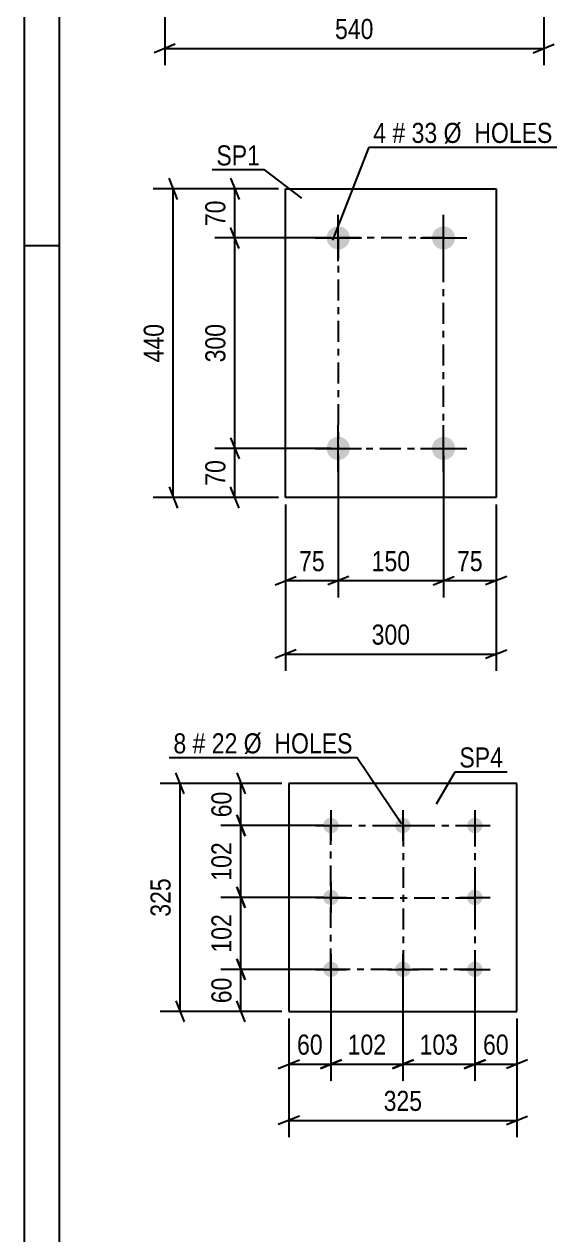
# Model space of a CAD drawing. Header units: millimetres. Extents: x 0 to 594, y 0 to 420.
# Drawn here: x 0 to 75.9, y 157.1 to 329.6 of the extents above; entities that cross this region are included whole.
import ezdxf

# ---------------------------------------------------------------- set-up
doc = ezdxf.new("R2010")
doc.units = ezdxf.units.MM
doc.linetypes.add('DXK_LINE_DOT3', pattern=[5.9187, 2.979, -0.9799, 0.9799, -0.9799])
doc.styles.add('Arial Narrow', font='ARIALN.TTF', dxfattribs={"height": 0.2})

# ---------------------------------------------------------------- blocks, each defined once
blk = doc.blocks.new('Unknown-389636845-1131 - 31973')
at = {"color": 5, "linetype": 'Continuous'}
for p, q in [((0, 420), (0, 0)), ((5, 415), (5, 5)), ((5, 298), (0, 298))]:
    blk.add_line(p, q, dxfattribs=at)
blk = doc.blocks.new('Part-389636845-5572 - 5566')
at = {"color": 2, "linetype": 'Continuous'}
for p, q in [((37.24, 262.15), (37.24, 306.15)), ((37.24, 306.15), (67.24, 306.15)), ((67.24, 306.15), (67.24, 262.15)), ((67.24, 262.15), (37.24, 262.15))]:
    blk.add_line(p, q, dxfattribs=at)
blk = doc.blocks.new('Bolt-389636845-5633 - 5566')
at = {"linetype": 'Continuous'}
for points in [[(44.74, 300.8, -1), (44.74, 297.5, -1)], [(59.74, 300.8, -1), (59.74, 297.5, -1)], [(44.74, 270.8, -1), (44.74, 267.5, -1)], [(59.74, 270.8, -1), (59.74, 267.5, -1)]]:
    blk.add_hatch(color=1, dxfattribs=at).paths.add_polyline_path(points)
at = {"color": 1, "linetype": 'Continuous'}
for p, q in [((44.74, 295.85), (44.74, 302.45)), ((59.74, 295.85), (59.74, 302.45)), ((41.44, 299.15), (48.04, 299.15)), ((56.44, 299.15), (63.04, 299.15)), ((44.74, 265.85), (44.74, 272.45)), ((59.74, 265.85), (59.74, 272.45)), ((41.44, 269.15), (48.04, 269.15)), ((56.44, 269.15), (63.04, 269.15))]:
    blk.add_line(p, q, dxfattribs=at)
blk = doc.blocks.new('Part-389636845-6085 - 6079')
at = {"color": 2, "linetype": 'Continuous'}
for p, q in [((37.7, 221.4), (37.7, 188.9)), ((70.2, 221.4), (37.7, 221.4)), ((70.2, 188.9), (70.2, 221.4)), ((37.7, 188.9), (70.2, 188.9))]:
    blk.add_line(p, q, dxfattribs=at)
blk = doc.blocks.new('Bolt-389636845-6118 - 6079')
at = {"linetype": 'Continuous'}
for points in [[(43.7, 216.5, -1), (43.7, 214.3, -1)], [(53.95, 216.5, -1), (53.95, 214.3, -1)], [(64.2, 216.5, -1), (64.2, 214.3, -1)], [(43.7, 206.25, -1), (43.7, 204.05, -1)], [(64.2, 206.25, -1), (64.2, 204.05, -1)], [(43.7, 196, -1), (43.7, 193.8, -1)], [(53.95, 196, -1), (53.95, 193.8, -1)], [(64.2, 196, -1), (64.2, 193.8, -1)]]:
    blk.add_hatch(color=1, dxfattribs=at).paths.add_polyline_path(points)
at = {"color": 1, "linetype": 'Continuous'}
for p, q in [((43.7, 217.6), (43.7, 213.2)), ((53.95, 217.6), (53.95, 213.2)), ((64.2, 217.6), (64.2, 213.2)), ((41.5, 215.4), (45.9, 215.4)), ((51.75, 215.4), (56.15, 215.4)), ((62, 215.4), (66.4, 215.4)), ((43.7, 207.35), (43.7, 202.95)), ((64.2, 207.35), (64.2, 202.95)), ((41.5, 205.15), (45.9, 205.15)), ((62, 205.15), (66.4, 205.15)), ((43.7, 197.1), (43.7, 192.7)), ((53.95, 197.1), (53.95, 192.7)), ((64.2, 197.1), (64.2, 192.7)), ((41.5, 194.9), (45.9, 194.9)), ((51.75, 194.9), (56.15, 194.9)), ((62, 194.9), (66.4, 194.9))]:
    blk.add_line(p, q, dxfattribs=at)
blk = doc.blocks.new('Rectangle-389636845-5718 - 5566')
at = {"color": 1, "linetype": 'DXK_LINE_DOT3'}
blk.add_lwpolyline([(44.74, 269.15), (59.74, 269.15), (59.74, 299.15), (44.74, 299.15), (44.74, 269.15)], close=True, dxfattribs=at)
blk = doc.blocks.new('Rectangle-389636845-6205 - 6079')
at = {"color": 1, "linetype": 'DXK_LINE_DOT3'}
blk.add_lwpolyline([(43.7, 215.4), (64.2, 215.4), (64.2, 194.9), (43.7, 194.9), (43.7, 215.4)], close=True, dxfattribs=at)
blk = doc.blocks.new('Line-389636845-6198 - 6079')
at = {"color": 1, "linetype": 'DXK_LINE_DOT3'}
blk.add_line((54, 215.4), (54, 194.9), dxfattribs=at)
blk = doc.blocks.new('Line-389636845-6191 - 6079')
at = {"color": 1, "linetype": 'DXK_LINE_DOT3'}
blk.add_line((43.7, 205.1), (64.2, 205.1), dxfattribs=at)
blk = doc.blocks.new('StraightDimension-389636845-5645 - 5566')
at = {"color": 7, "linetype": 'Continuous'}
for p, q in [((30.61, 297.65), (29.41, 300.65)), ((43.74, 299.15), (27.16, 299.15)), ((30.01, 269.15), (30.01, 299.15)), ((29.41, 270.65), (30.61, 267.65)), ((43.74, 269.15), (27.16, 269.15))]:
    blk.add_line(p, q, dxfattribs=at)
at = {"color": 0}
blk.add_wipeout([(29.26, 287.5), (25.06, 287.5), (25.06, 280.81), (29.26, 280.81)], dxfattribs=at)
at = {"color": 3, "style": 'Arial Narrow'}
blk.add_text('300', height=2.863, rotation=90.0002, dxfattribs=at).set_placement((28.66, 281.41))
blk = doc.blocks.new('StraightDimension-389636845-5697 - 5566')
at = {"color": 7, "linetype": 'Continuous'}
for p, q in [((59.74, 268.15), (59.74, 247.9)), ((67.24, 261.15), (67.24, 247.9)), ((58.24, 249.7), (61.24, 250.9)), ((59.74, 250.3), (67.24, 250.3)), ((68.74, 250.9), (65.74, 249.7))]:
    blk.add_line(p, q, dxfattribs=at)
at = {"color": 0}
blk.add_wipeout([(65.92, 251.05), (65.92, 255.25), (61.06, 255.25), (61.06, 251.05)], dxfattribs=at)
at = {"color": 3, "style": 'Arial Narrow'}
blk.add_text('75', height=2.863, dxfattribs=at).set_placement((61.66, 251.65))
blk = doc.blocks.new('StraightDimension-389636845-5635 - 5566')
at = {"color": 7, "linetype": 'Continuous'}
for p, q in [((29.41, 307.65), (30.61, 304.65)), ((36.24, 306.15), (27.16, 306.15)), ((30.01, 299.15), (30.01, 306.15)), ((30.61, 297.65), (29.41, 300.65)), ((43.74, 299.15), (27.16, 299.15))]:
    blk.add_line(p, q, dxfattribs=at)
at = {"color": 0}
blk.add_wipeout([(29.26, 305.08), (25.06, 305.08), (25.06, 300.23), (29.26, 300.23)], dxfattribs=at)
at = {"color": 3, "style": 'Arial Narrow'}
blk.add_text('70', height=2.863, rotation=90.0002, dxfattribs=at).set_placement((28.66, 300.83))
blk = doc.blocks.new('StraightDimension-389636845-5655 - 5566')
at = {"color": 7, "linetype": 'Continuous'}
for p, q in [((29.41, 270.65), (30.61, 267.65)), ((43.74, 269.15), (27.16, 269.15)), ((30.01, 262.15), (30.01, 269.15)), ((30.61, 260.65), (29.41, 263.65)), ((36.24, 262.15), (27.16, 262.15))]:
    blk.add_line(p, q, dxfattribs=at)
at = {"color": 0}
blk.add_wipeout([(29.26, 268.08), (25.06, 268.08), (25.06, 263.23), (29.26, 263.23)], dxfattribs=at)
at = {"color": 3, "style": 'Arial Narrow'}
blk.add_text('70', height=2.863, rotation=90.0002, dxfattribs=at).set_placement((28.66, 263.83))
blk = doc.blocks.new('StraightDimension-389636845-5666 - 5566')
at = {"color": 7, "linetype": 'Continuous'}
for p, q in [((21.84, 304.65), (20.64, 307.65)), ((36.24, 306.15), (18.39, 306.15)), ((21.24, 262.15), (21.24, 306.15)), ((20.64, 263.65), (21.84, 260.65)), ((36.24, 262.15), (18.39, 262.15))]:
    blk.add_line(p, q, dxfattribs=at)
at = {"color": 0}
blk.add_wipeout([(20.49, 287.5), (16.29, 287.5), (16.29, 280.81), (20.49, 280.81)], dxfattribs=at)
at = {"color": 3, "style": 'Arial Narrow'}
blk.add_text('440', height=2.863, rotation=90.0002, dxfattribs=at).set_placement((19.89, 281.41))
blk = doc.blocks.new('StraightDimension-389636845-5677 - 5566')
at = {"color": 7, "linetype": 'Continuous'}
for p, q in [((44.74, 268.15), (44.74, 247.9)), ((37.24, 261.15), (37.24, 247.9)), ((35.74, 249.7), (38.74, 250.9)), ((37.24, 250.3), (44.74, 250.3)), ((46.24, 250.9), (43.24, 249.7))]:
    blk.add_line(p, q, dxfattribs=at)
at = {"color": 0}
blk.add_wipeout([(43.42, 251.05), (43.42, 255.25), (38.56, 255.25), (38.56, 251.05)], dxfattribs=at)
at = {"color": 3, "style": 'Arial Narrow'}
blk.add_text('75', height=2.863, dxfattribs=at).set_placement((39.16, 251.65))
blk = doc.blocks.new('StraightDimension-389636845-5687 - 5566')
at = {"color": 7, "linetype": 'Continuous'}
for p, q in [((44.74, 268.15), (44.74, 247.9)), ((59.74, 268.15), (59.74, 247.9)), ((46.24, 250.9), (43.24, 249.7)), ((44.74, 250.3), (59.74, 250.3)), ((58.24, 249.7), (61.24, 250.9))]:
    blk.add_line(p, q, dxfattribs=at)
at = {"color": 0}
blk.add_wipeout([(55.58, 251.05), (55.58, 255.25), (48.9, 255.25), (48.9, 251.05)], dxfattribs=at)
at = {"color": 3, "style": 'Arial Narrow'}
blk.add_text('150', height=2.863, dxfattribs=at).set_placement((49.5, 251.65))
blk = doc.blocks.new('StraightDimension-389636845-5708 - 5566')
at = {"color": 7, "linetype": 'Continuous'}
for p, q in [((37.24, 261.15), (37.24, 237.43)), ((67.24, 261.15), (67.24, 237.43)), ((38.74, 240.43), (35.74, 239.23)), ((65.74, 239.23), (68.74, 240.43)), ((37.24, 239.83), (67.24, 239.83))]:
    blk.add_line(p, q, dxfattribs=at)
at = {"color": 0}
blk.add_wipeout([(55.58, 240.58), (55.58, 244.78), (48.9, 244.78), (48.9, 240.58)], dxfattribs=at)
at = {"color": 3, "style": 'Arial Narrow'}
blk.add_text('300', height=2.863, dxfattribs=at).set_placement((49.5, 241.18))
blk = doc.blocks.new('StraightDimension-389636845-5836 - 5732')
at = {"color": 7, "linetype": 'Continuous'}
for p, q in [((20.02, 341.13), (20.02, 323.75)), ((74.02, 341.13), (74.02, 323.75)), ((21.52, 326.75), (18.52, 325.55)), ((20.02, 326.15), (74.02, 326.15)), ((72.52, 325.55), (75.52, 326.75))]:
    blk.add_line(p, q, dxfattribs=at)
at = {"color": 0}
blk.add_wipeout([(50.36, 326.9), (50.36, 331.1), (43.68, 331.1), (43.68, 326.9)], dxfattribs=at)
at = {"color": 3, "style": 'Arial Narrow'}
blk.add_text('540', height=2.863, dxfattribs=at).set_placement((44.28, 327.5))
blk = doc.blocks.new('StraightDimension-389636845-26068 - 6079')
at = {"color": 7, "linetype": 'Continuous'}
for p, q in [((43.7, 193.9), (43.7, 178.99)), ((37.7, 187.9), (37.7, 178.99)), ((36.2, 180.79), (39.2, 181.99)), ((37.7, 181.39), (43.7, 181.39)), ((45.2, 181.99), (42.2, 180.79))]:
    blk.add_line(p, q, dxfattribs=at)
at = {"color": 0}
blk.add_wipeout([(43.13, 182.14), (43.13, 186.34), (38.27, 186.34), (38.27, 182.14)], dxfattribs=at)
at = {"color": 3, "style": 'Arial Narrow'}
blk.add_text('60', height=2.863, dxfattribs=at).set_placement((38.87, 182.74))
blk = doc.blocks.new('StraightDimension-389636845-26066 - 6079')
at = {"color": 7, "linetype": 'Continuous'}
for p, q in [((53.95, 193.9), (53.95, 178.99)), ((64.2, 193.9), (64.2, 178.99)), ((52.45, 180.79), (55.45, 181.99)), ((53.95, 181.39), (64.2, 181.39)), ((65.7, 181.99), (62.7, 180.79))]:
    blk.add_line(p, q, dxfattribs=at)
at = {"color": 0}
blk.add_wipeout([(62.42, 182.14), (62.42, 186.34), (55.73, 186.34), (55.73, 182.14)], dxfattribs=at)
at = {"color": 3, "style": 'Arial Narrow'}
blk.add_text('103', height=2.863, dxfattribs=at).set_placement((56.33, 182.74))
blk = doc.blocks.new('StraightDimension-389636845-26029 - 6079')
at = {"color": 7, "linetype": 'Continuous'}
for p, q in [((22.8, 219.9), (21.6, 222.9)), ((36.7, 221.4), (19.35, 221.4)), ((22.2, 188.9), (22.2, 221.4)), ((21.6, 190.4), (22.8, 187.4)), ((36.7, 188.9), (19.35, 188.9))]:
    blk.add_line(p, q, dxfattribs=at)
at = {"color": 0}
blk.add_wipeout([(21.45, 208.49), (17.25, 208.49), (17.25, 201.8), (21.45, 201.8)], dxfattribs=at)
at = {"color": 3, "style": 'Arial Narrow'}
blk.add_text('325', height=2.863, rotation=90.0002, dxfattribs=at).set_placement((20.85, 202.4))
blk = doc.blocks.new('StraightDimension-389636845-26040 - 6079')
at = {"color": 7, "linetype": 'Continuous'}
for p, q in [((30.28, 222.9), (31.48, 219.9)), ((36.7, 221.4), (28.03, 221.4)), ((30.88, 215.4), (30.88, 221.4)), ((31.48, 213.9), (30.28, 216.9)), ((42.7, 215.4), (28.03, 215.4))]:
    blk.add_line(p, q, dxfattribs=at)
at = {"color": 0}
blk.add_wipeout([(30.13, 220.82), (25.93, 220.82), (25.93, 215.97), (30.13, 215.97)], dxfattribs=at)
at = {"color": 3, "style": 'Arial Narrow'}
blk.add_text('60', height=2.863, rotation=90.0002, dxfattribs=at).set_placement((29.53, 216.57))
blk = doc.blocks.new('StraightDimension-389636845-26041 - 6079')
at = {"color": 7, "linetype": 'Continuous'}
for p, q in [((30.28, 216.9), (31.48, 213.9)), ((42.7, 215.4), (28.03, 215.4)), ((30.88, 205.15), (30.88, 215.4)), ((31.48, 203.65), (30.28, 206.65)), ((42.7, 205.15), (28.03, 205.15))]:
    blk.add_line(p, q, dxfattribs=at)
at = {"color": 0}
blk.add_wipeout([(30.13, 213.61), (25.93, 213.61), (25.93, 206.93), (30.13, 206.93)], dxfattribs=at)
at = {"color": 3, "style": 'Arial Narrow'}
blk.add_text('102', height=2.863, rotation=90.0002, dxfattribs=at).set_placement((29.53, 207.53))
blk = doc.blocks.new('StraightDimension-389636845-26042 - 6079')
at = {"color": 7, "linetype": 'Continuous'}
for p, q in [((30.28, 206.65), (31.48, 203.65)), ((42.7, 205.15), (28.03, 205.15)), ((30.88, 194.9), (30.88, 205.15)), ((31.48, 193.4), (30.28, 196.4)), ((42.7, 194.9), (28.03, 194.9))]:
    blk.add_line(p, q, dxfattribs=at)
at = {"color": 0}
blk.add_wipeout([(30.13, 203.36), (25.93, 203.36), (25.93, 196.68), (30.13, 196.68)], dxfattribs=at)
at = {"color": 3, "style": 'Arial Narrow'}
blk.add_text('102', height=2.863, rotation=90.0002, dxfattribs=at).set_placement((29.53, 197.28))
blk = doc.blocks.new('StraightDimension-389636845-26043 - 6079')
at = {"color": 7, "linetype": 'Continuous'}
for p, q in [((30.28, 196.4), (31.48, 193.4)), ((42.7, 194.9), (28.03, 194.9)), ((30.88, 188.9), (30.88, 194.9)), ((31.48, 187.4), (30.28, 190.4)), ((36.7, 188.9), (28.03, 188.9))]:
    blk.add_line(p, q, dxfattribs=at)
at = {"color": 0}
blk.add_wipeout([(30.13, 194.32), (25.93, 194.32), (25.93, 189.47), (30.13, 189.47)], dxfattribs=at)
at = {"color": 3, "style": 'Arial Narrow'}
blk.add_text('60', height=2.863, rotation=90.0002, dxfattribs=at).set_placement((29.53, 190.07))
blk = doc.blocks.new('StraightDimension-389636845-26065 - 6079')
at = {"color": 7, "linetype": 'Continuous'}
for p, q in [((64.2, 193.9), (64.2, 178.99)), ((70.2, 187.9), (70.2, 178.99)), ((62.7, 180.79), (65.7, 181.99)), ((64.2, 181.39), (70.2, 181.39)), ((71.7, 181.99), (68.7, 180.79))]:
    blk.add_line(p, q, dxfattribs=at)
at = {"color": 0}
blk.add_wipeout([(69.63, 182.14), (69.63, 186.34), (64.77, 186.34), (64.77, 182.14)], dxfattribs=at)
at = {"color": 3, "style": 'Arial Narrow'}
blk.add_text('60', height=2.863, dxfattribs=at).set_placement((65.37, 182.74))
blk = doc.blocks.new('StraightDimension-389636845-26067 - 6079')
at = {"color": 7, "linetype": 'Continuous'}
for p, q in [((43.7, 193.9), (43.7, 178.99)), ((53.95, 193.9), (53.95, 178.99)), ((42.2, 180.79), (45.2, 181.99)), ((43.7, 181.39), (53.95, 181.39)), ((55.45, 181.99), (52.45, 180.79))]:
    blk.add_line(p, q, dxfattribs=at)
at = {"color": 0}
blk.add_wipeout([(52.17, 182.14), (52.17, 186.34), (45.48, 186.34), (45.48, 182.14)], dxfattribs=at)
at = {"color": 3, "style": 'Arial Narrow'}
blk.add_text('102', height=2.863, dxfattribs=at).set_placement((46.08, 182.74))
blk = doc.blocks.new('StraightDimension-389636845-26090 - 6079')
at = {"color": 7, "linetype": 'Continuous'}
for p, q in [((37.7, 187.9), (37.7, 170.97)), ((70.2, 187.9), (70.2, 170.97)), ((39.2, 173.97), (36.2, 172.77)), ((37.7, 173.37), (70.2, 173.37)), ((68.7, 172.77), (71.7, 173.97))]:
    blk.add_line(p, q, dxfattribs=at)
at = {"color": 0}
blk.add_wipeout([(57.29, 174.12), (57.29, 178.32), (50.61, 178.32), (50.61, 174.12)], dxfattribs=at)
at = {"color": 3, "style": 'Arial Narrow'}
blk.add_text('325', height=2.863, dxfattribs=at).set_placement((51.21, 174.72))
blk = doc.blocks.new('Mark-389636845-5568 - 5566')
at = {"color": 0}
blk.add_wipeout([(33.59, 309.48), (33.59, 312.48), (27.38, 312.48), (27.38, 309.48)], dxfattribs=at)
blk.add_wipeout([(33.59, 309.48), (33.59, 312.48), (27.38, 312.48), (27.38, 309.48)], dxfattribs=at)
at = {"color": 30, "linetype": 'Continuous'}
for p in [(26.78, 308.88), (39.57, 304.82)]:
    blk.add_line(p, (34.19, 308.88), dxfattribs=at)
at = {"color": 3, "style": 'Arial Narrow'}
blk.add_text('SP1', height=2.863, dxfattribs=at).set_placement((27.38, 309.48))
blk = doc.blocks.new('Mark-389636845-5629 - 5566')
at = {"color": 0}
for points in [[(51.56, 312.69), (51.56, 315.69), (49.73, 315.69), (49.73, 312.69)], [(54.29, 312.69), (54.29, 315.69), (52.46, 315.69), (52.46, 312.69)], [(58.85, 312.69), (58.85, 315.69), (55.19, 315.69), (55.19, 312.69)], [(75.27, 312.69), (75.27, 315.69), (59.75, 315.69), (59.75, 312.69)]]:
    blk.add_wipeout(points, dxfattribs=at)
for points in [[(51.56, 312.69), (51.56, 315.69), (49.73, 315.69), (49.73, 312.69)], [(54.29, 312.69), (54.29, 315.69), (52.46, 315.69), (52.46, 312.69)], [(58.85, 312.69), (58.85, 315.69), (55.19, 315.69), (55.19, 312.69)], [(75.27, 312.69), (75.27, 315.69), (59.75, 315.69), (59.75, 312.69)]]:
    blk.add_wipeout(points, dxfattribs=at)
at = {"color": 7, "linetype": 'Continuous'}
for p, q in [((43.99, 298.83), (49.13, 312.09)), ((49.13, 312.09), (75.87, 312.09))]:
    blk.add_line(p, q, dxfattribs=at)
at = {"color": 3, "style": 'Arial Narrow'}
for s, height, p in [('4', 2.86, (49.73, 312.69)), ('#', 2.86, (52.46, 312.69)), ('33', 2.863, (55.19, 312.69)), ('Ø  HOLES', 2.863, (59.75, 312.69))]:
    blk.add_text(s, height=height, dxfattribs=at).set_placement(p)
blk = doc.blocks.new('Mark-389636845-6114 - 6079')
at = {"color": 0}
for points in [[(23.09, 225.68), (23.09, 228.68), (21.26, 228.68), (21.26, 225.68)], [(25.82, 225.68), (25.82, 228.68), (23.99, 228.68), (23.99, 225.68)], [(30.37, 225.68), (30.37, 228.68), (26.72, 228.68), (26.72, 225.68)], [(46.8, 225.68), (46.8, 228.68), (31.27, 228.68), (31.27, 225.68)]]:
    blk.add_wipeout(points, dxfattribs=at)
for points in [[(23.09, 225.68), (23.09, 228.68), (21.26, 228.68), (21.26, 225.68)], [(25.82, 225.68), (25.82, 228.68), (23.99, 228.68), (23.99, 225.68)], [(30.37, 225.68), (30.37, 228.68), (26.72, 228.68), (26.72, 225.68)], [(46.8, 225.68), (46.8, 228.68), (31.27, 228.68), (31.27, 225.68)]]:
    blk.add_wipeout(points, dxfattribs=at)
at = {"color": 7, "linetype": 'Continuous'}
for p in [(20.66, 225.08), (53.77, 215.65)]:
    blk.add_line(p, (47.4, 225.08), dxfattribs=at)
at = {"color": 3, "style": 'Arial Narrow'}
for s, height, p in [('8', 2.86, (21.26, 225.68)), ('#', 2.86, (23.99, 225.68)), ('22', 2.863, (26.72, 225.68)), ('Ø  HOLES', 2.863, (31.27, 225.68))]:
    blk.add_text(s, height=height, dxfattribs=at).set_placement(p)
blk = doc.blocks.new('Mark-389636845-6081 - 6079')
at = {"color": 0}
blk.add_wipeout([(68.21, 223.67), (68.21, 226.67), (62, 226.67), (62, 223.67)], dxfattribs=at)
blk.add_wipeout([(68.21, 223.67), (68.21, 226.67), (62, 226.67), (62, 223.67)], dxfattribs=at)
at = {"color": 30, "linetype": 'Continuous'}
for p, q in [((58.75, 218.48), (61.4, 223.07)), ((61.4, 223.07), (68.81, 223.07))]:
    blk.add_line(p, q, dxfattribs=at)
at = {"color": 3, "style": 'Arial Narrow'}
blk.add_text('SP4', height=2.863, dxfattribs=at).set_placement((62, 223.67))

msp = doc.modelspace()

# ---------------------------------------------------------------- block references
for name in ['Unknown-389636845-1131 - 31973', 'Part-389636845-5572 - 5566', 'Bolt-389636845-5633 - 5566', 'Rectangle-389636845-5718 - 5566', 'Part-389636845-6085 - 6079', 'Bolt-389636845-6118 - 6079', 'Rectangle-389636845-6205 - 6079', 'Line-389636845-6198 - 6079', 'Line-389636845-6191 - 6079']:
    msp.add_blockref(name, (0, 0))

# ---------------------------------------------------------------- next in the draw order: block references
for name in ['StraightDimension-389636845-5836 - 5732', 'StraightDimension-389636845-5645 - 5566', 'StraightDimension-389636845-5697 - 5566', 'Mark-389636845-6081 - 6079', 'StraightDimension-389636845-26068 - 6079', 'StraightDimension-389636845-26066 - 6079']:
    msp.add_blockref(name, (0, 0))

# ---------------------------------------------------------------- next in the draw order: block references
for name in ['StraightDimension-389636845-5635 - 5566', 'StraightDimension-389636845-5655 - 5566', 'StraightDimension-389636845-26029 - 6079', 'StraightDimension-389636845-26065 - 6079']:
    msp.add_blockref(name, (0, 0))

# ---------------------------------------------------------------- next in the draw order: block references
for name in ['Mark-389636845-5629 - 5566', 'StraightDimension-389636845-5666 - 5566', 'StraightDimension-389636845-26040 - 6079']:
    msp.add_blockref(name, (0, 0))

# ---------------------------------------------------------------- next in the draw order: block references
for name in ['Mark-389636845-5568 - 5566', 'StraightDimension-389636845-5677 - 5566', 'StraightDimension-389636845-26041 - 6079']:
    msp.add_blockref(name, (0, 0))

# ---------------------------------------------------------------- next in the draw order: block references
for name in ['StraightDimension-389636845-5687 - 5566', 'Mark-389636845-6114 - 6079', 'StraightDimension-389636845-26042 - 6079']:
    msp.add_blockref(name, (0, 0))

# ---------------------------------------------------------------- next in the draw order: block references
for name in ['StraightDimension-389636845-5708 - 5566', 'StraightDimension-389636845-26043 - 6079']:
    msp.add_blockref(name, (0, 0))

# ---------------------------------------------------------------- next in the draw order: block references
msp.add_blockref('StraightDimension-389636845-26067 - 6079', (0, 0))

# ---------------------------------------------------------------- next in the draw order: block references
msp.add_blockref('StraightDimension-389636845-26090 - 6079', (0, 0))

doc.saveas('drawing.dxf')
